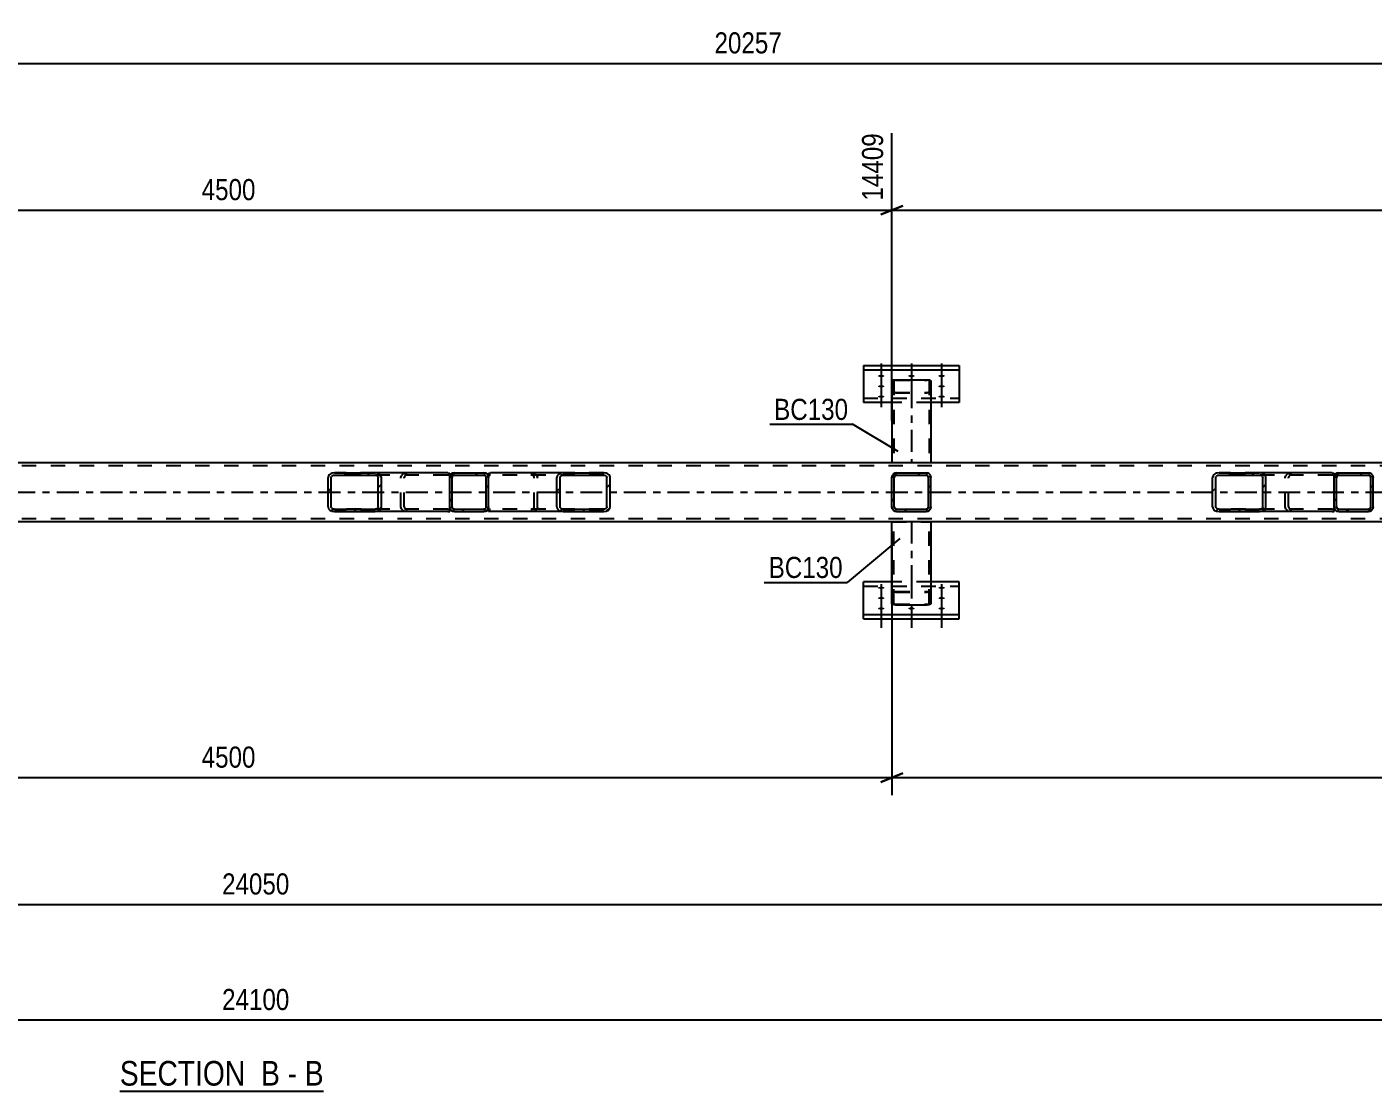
# Model space of a CAD drawing. Header units: millimetres. Extents: x -185 to 1004, y -593 to 248.
# Drawn here: x 360.9 to 543.5, y -398.2 to -253.8 of the extents above; entities that cross this region are included whole.
import ezdxf

# ---------------------------------------------------------------- set-up
doc = ezdxf.new("R2010")
doc.units = ezdxf.units.MM
doc.linetypes.add('DXK_LINE_DOT2', pattern=[3.9198, 1.9599, -1.9599])
doc.linetypes.add('DXK_LINE_DOT3', pattern=[5.9187, 2.979, -0.9799, 0.9799, -0.9799])
doc.styles.add('Arial Narrow', font='ARIALN.TTF', dxfattribs={"height": 0.2})

# ---------------------------------------------------------------- blocks, each defined once
blk = doc.blocks.new('Unknown-761544866-13 - 5101')
at = {"color": 6, "linetype": 'Continuous'}
blk.add_line((373.51, -398.17), (401.16, -398.17), dxfattribs=at)
at = {"color": 0, "linetype": 'Continuous'}
for points in [[(391.62, -397.42), (391.62, -393.92), (373.51, -393.92), (373.51, -397.42)], [(395.22, -397.42), (395.22, -393.92), (392.67, -393.92), (392.67, -397.42)], [(397.55, -397.42), (397.55, -393.92), (396.27, -393.92), (396.27, -397.42)], [(401.16, -397.42), (401.16, -393.92), (398.6, -393.92), (398.6, -397.42)]]:
    blk.add_wipeout(points, dxfattribs=at)
at = {"color": 7, "linetype": 'Continuous', "style": 'Arial Narrow'}
for s, p in [('SECTION ', (373.51, -397.42)), ('B', (392.67, -397.42)), ('B', (398.6, -397.42)), ('-', (396.27, -397.42))]:
    blk.add_text(s, height=3.34, dxfattribs=at).set_placement(p)
blk = doc.blocks.new('Part-761544866-5316 - 5101')
at = {"linetype": 'Continuous'}
h = blk.add_hatch(dxfattribs=at)
h.set_pattern_fill('', scale=0.7, style=0, pattern_type=0)
h.set_pattern_definition([(45, (408.4687, -319.4935), (-1.57154, 1.57154), [])])
h.paths.add_polyline_path([(408.13, -319.54), (408.47, -319.49), (408.75, -319.35), (408.94, -319.15), (409.01, -318.9), (409.01, -314.9), (408.94, -314.66), (408.75, -314.45), (408.47, -314.31), (408.13, -314.26), (402.64, -314.26), (402.31, -314.31), (402.02, -314.45), (401.83, -314.66), (401.76, -314.9), (401.76, -318.9), (401.83, -319.15), (402.02, -319.35), (402.31, -319.49), (402.64, -319.54)])
h.paths.add_polyline_path([(402.47, -319.2), (402.33, -319.13), (402.24, -319.02), (402.2, -318.9), (402.2, -314.9), (402.24, -314.78), (402.33, -314.68), (402.47, -314.61), (402.64, -314.58), (408.13, -314.58), (408.3, -314.61), (408.44, -314.68), (408.54, -314.78), (408.57, -314.9), (408.57, -318.9), (408.54, -319.02), (408.44, -319.13), (408.3, -319.2), (408.13, -319.22), (402.64, -319.22)])
at = {"color": 2, "linetype": 'Continuous'}
for p, q in [((401.83, -314.66), (401.76, -314.9)), ((401.76, -318.9), (401.76, -314.9)), ((402.2, -314.9), (402.24, -314.78)), ((402.2, -318.9), (402.2, -314.9)), ((402.64, -314.26), (402.31, -314.31)), ((402.47, -314.61), (402.64, -314.58)), ((402.64, -314.26), (408.13, -314.26)), ((402.64, -314.58), (408.13, -314.58)), ((418, -314.26), (408.13, -314.26)), ((408.47, -314.31), (408.13, -314.26)), ((408.13, -314.58), (408.3, -314.61)), ((408.54, -314.78), (408.57, -314.9)), ((408.57, -318.9), (408.57, -314.9)), ((409.01, -314.9), (408.94, -314.66)), ((409.01, -318.9), (409.01, -314.9)), ((418, -314.26), (418.26, -314.3)), ((418.26, -314.3), (418.26, -314.31)), ((418.26, -314.31), (418.26, -314.45)), ((418.26, -314.45), (418.26, -314.9)), ((401.76, -318.9), (401.83, -319.15)), ((402.24, -319.02), (402.2, -318.9)), ((402.31, -319.49), (402.64, -319.54)), ((402.64, -319.22), (402.47, -319.2)), ((402.64, -319.22), (408.13, -319.22)), ((402.64, -319.54), (408.13, -319.54)), ((408.3, -319.2), (408.13, -319.22)), ((408.13, -319.54), (408.47, -319.49)), ((418, -319.54), (408.13, -319.54)), ((408.57, -318.9), (408.54, -319.02)), ((408.94, -319.15), (409.01, -318.9)), ((418, -319.54), (418.26, -319.5)), ((418.26, -319.5), (418.26, -318.9))]:
    blk.add_line(p, q, dxfattribs=at)
at = {"color": 7, "linetype": 'DXK_LINE_DOT2'}
for p, q in [((408.13, -314.26), (402.64, -314.26)), ((418, -314.58), (402.64, -314.58)), ((411.64, -314.9), (411.7, -314.66)), ((411.64, -318.9), (411.64, -314.9)), ((412.11, -314.78), (412.07, -314.9)), ((412.07, -318.9), (412.07, -314.9)), ((412.18, -314.31), (412.51, -314.26)), ((412.51, -314.58), (412.35, -314.61)), ((418.17, -314.61), (418, -314.58)), ((418.26, -314.65), (418.17, -314.61)), ((418.26, -314.3), (418.26, -314.3)), ((418.26, -314.45), (418.26, -314.65)), ((418.26, -318.9), (418.26, -314.66)), ((418, -319.22), (402.64, -319.22)), ((408.13, -319.54), (402.64, -319.54)), ((411.7, -319.15), (411.64, -318.9)), ((412.07, -318.9), (412.11, -319.02)), ((412.51, -319.54), (412.18, -319.49)), ((412.35, -319.2), (412.51, -319.22)), ((418, -319.22), (418.17, -319.2)), ((418.17, -319.2), (418.26, -319.15))]:
    blk.add_line(p, q, dxfattribs=at)
at = {"color": 2, "linetype": 'Continuous'}
for centre, radius, start, end in [((402.51, -315.09), 0.802, 104.5547, 147.5895), ((402.57, -314.99), 0.401, 104.5547, 147.5895), ((408.2, -314.99), 0.401, 32.4105, 75.4453), ((408.27, -315.09), 0.802, 32.4105, 75.4453), ((402.51, -318.72), 0.802, 212.4105, 255.4453), ((402.57, -318.81), 0.401, 212.4105, 255.4453), ((408.2, -318.81), 0.401, 284.5547, 327.5895), ((408.27, -318.72), 0.802, 284.5547, 327.5895)]:
    blk.add_arc(centre, radius, start, end, dxfattribs=at)
at = {"color": 7, "linetype": 'DXK_LINE_DOT2'}
for centre, radius, start, end in [((412.38, -315.09), 0.802, 104.5547, 147.5895), ((412.45, -314.99), 0.401, 104.5547, 147.5895), ((412.38, -318.72), 0.802, 212.4105, 255.4453), ((412.45, -318.81), 0.401, 212.4105, 255.4453)]:
    blk.add_arc(centre, radius, start, end, dxfattribs=at)
blk = doc.blocks.new('Part-761544866-5120 - 5101')
at = {"color": 2, "linetype": 'Continuous'}
for p, q in [((859.1, -312.9), (-67.1, -312.9)), ((859.1, -320.9), (-67.1, -320.9))]:
    blk.add_line(p, q, dxfattribs=at)
at = {"color": 7, "linetype": 'DXK_LINE_DOT2'}
for p, q in [((863.9, -313.3), (-67.1, -313.3)), ((863.9, -320.5), (-67.1, -320.5))]:
    blk.add_line(p, q, dxfattribs=at)
at = {"color": 7, "linetype": 'DXK_LINE_DOT3'}
blk.add_line((-67.1, -316.9), (863.9, -316.9), dxfattribs=at)
blk = doc.blocks.new('Part-761544866-5388 - 5101')
at = {"linetype": 'Continuous'}
h = blk.add_hatch(dxfattribs=at)
h.set_pattern_fill('', scale=0.7, style=0, pattern_type=0)
h.set_pattern_definition([(45, (528.4676, -319.4935), (-1.57154, 1.57154), [])])
h.paths.add_polyline_path([(528.13, -319.54), (528.47, -319.49), (528.75, -319.35), (528.94, -319.15), (529.01, -318.9), (529.01, -314.9), (528.94, -314.66), (528.75, -314.45), (528.47, -314.31), (528.13, -314.26), (522.64, -314.26), (522.3, -314.31), (522.02, -314.45), (521.83, -314.66), (521.76, -314.9), (521.76, -318.9), (521.83, -319.15), (522.02, -319.35), (522.3, -319.49), (522.64, -319.54)])
h.paths.add_polyline_path([(522.47, -319.2), (522.33, -319.13), (522.23, -319.02), (522.2, -318.9), (522.2, -314.9), (522.23, -314.78), (522.33, -314.68), (522.47, -314.61), (522.64, -314.58), (528.13, -314.58), (528.3, -314.61), (528.44, -314.68), (528.54, -314.78), (528.57, -314.9), (528.57, -318.9), (528.54, -319.02), (528.44, -319.13), (528.3, -319.2), (528.13, -319.22), (522.64, -319.22)])
at = {"color": 2, "linetype": 'Continuous'}
for p, q in [((521.83, -314.66), (521.76, -314.9)), ((521.76, -318.9), (521.76, -314.9)), ((522.2, -314.9), (522.23, -314.78)), ((522.2, -318.9), (522.2, -314.9)), ((522.64, -314.26), (522.3, -314.31)), ((522.47, -314.61), (522.64, -314.58)), ((522.64, -314.26), (528.13, -314.26)), ((522.64, -314.58), (528.13, -314.58)), ((538, -314.26), (528.13, -314.26)), ((528.47, -314.31), (528.13, -314.26)), ((528.13, -314.58), (528.3, -314.61)), ((528.54, -314.78), (528.57, -314.9)), ((528.57, -318.9), (528.57, -314.9)), ((529.01, -314.9), (528.94, -314.66)), ((529.01, -318.9), (529.01, -314.9)), ((538, -314.26), (538.26, -314.3)), ((538.26, -314.3), (538.26, -314.31)), ((538.26, -314.31), (538.26, -314.45)), ((538.26, -314.45), (538.26, -314.9)), ((521.76, -318.9), (521.83, -319.15)), ((522.23, -319.02), (522.2, -318.9)), ((522.3, -319.49), (522.64, -319.54)), ((522.64, -319.22), (522.47, -319.2)), ((522.64, -319.22), (528.13, -319.22)), ((522.64, -319.54), (528.13, -319.54)), ((528.3, -319.2), (528.13, -319.22)), ((528.13, -319.54), (528.47, -319.49)), ((538, -319.54), (528.13, -319.54)), ((528.57, -318.9), (528.54, -319.02)), ((528.94, -319.15), (529.01, -318.9)), ((538, -319.54), (538.26, -319.5)), ((538.26, -319.5), (538.26, -318.9))]:
    blk.add_line(p, q, dxfattribs=at)
at = {"color": 7, "linetype": 'DXK_LINE_DOT2'}
for p, q in [((528.13, -314.26), (522.64, -314.26)), ((538, -314.58), (522.64, -314.58)), ((531.63, -314.9), (531.7, -314.66)), ((531.63, -318.9), (531.63, -314.9)), ((532.11, -314.78), (532.07, -314.9)), ((532.07, -318.9), (532.07, -314.9)), ((532.18, -314.31), (532.51, -314.26)), ((532.51, -314.58), (532.34, -314.61)), ((538.17, -314.61), (538, -314.58)), ((538.26, -314.65), (538.17, -314.61)), ((538.26, -314.45), (538.26, -314.65)), ((538.26, -318.9), (538.26, -314.66)), ((538, -319.22), (522.64, -319.22)), ((528.13, -319.54), (522.64, -319.54)), ((531.7, -319.15), (531.63, -318.9)), ((532.07, -318.9), (532.11, -319.02)), ((532.51, -319.54), (532.18, -319.49)), ((532.34, -319.2), (532.51, -319.22)), ((538, -319.22), (538.17, -319.2)), ((538.17, -319.2), (538.26, -319.15))]:
    blk.add_line(p, q, dxfattribs=at)
at = {"color": 2, "linetype": 'Continuous'}
for centre, radius, start, end in [((522.51, -315.09), 0.802, 104.5548, 147.5897), ((522.57, -314.99), 0.401, 104.5548, 147.5897), ((528.2, -314.99), 0.401, 32.4103, 75.4452), ((528.27, -315.09), 0.802, 32.4103, 75.4452), ((522.51, -318.72), 0.802, 212.4103, 255.4452), ((522.57, -318.81), 0.401, 212.4103, 255.4452), ((528.2, -318.81), 0.401, 284.5548, 327.5897), ((528.27, -318.72), 0.802, 284.5548, 327.5897)]:
    blk.add_arc(centre, radius, start, end, dxfattribs=at)
at = {"color": 7, "linetype": 'DXK_LINE_DOT2'}
for centre, radius, start, end in [((532.38, -315.09), 0.802, 104.5548, 147.5897), ((532.45, -314.99), 0.401, 104.5548, 147.5897), ((532.38, -318.72), 0.802, 212.4103, 255.4452), ((532.45, -318.81), 0.401, 212.4103, 255.4452)]:
    blk.add_arc(centre, radius, start, end, dxfattribs=at)
blk = doc.blocks.new('Part-761544866-5386 - 5101')
at = {"color": 2, "linetype": 'Continuous'}
for p, q in [((478.26, -332.01), (478.26, -320.9)), ((483.54, -320.9), (483.54, -332.01)), ((478.3, -332.08), (478.26, -332.01)), ((478.4, -332.13), (478.3, -332.08)), ((478.56, -332.17), (478.4, -332.13)), ((478.74, -332.18), (478.56, -332.17)), ((478.74, -332.18), (483.06, -332.18)), ((483.25, -332.17), (483.06, -332.18)), ((483.4, -332.13), (483.25, -332.17)), ((483.51, -332.08), (483.4, -332.13)), ((483.54, -332.01), (483.51, -332.08))]:
    blk.add_line(p, q, dxfattribs=at)
at = {"color": 7, "linetype": 'DXK_LINE_DOT2'}
for p, q in [((478.26, -320.9), (483.54, -320.9)), ((478.5, -332.01), (478.5, -320.9)), ((483.3, -332.01), (483.3, -320.9)), ((478.26, -330.54), (478.3, -330.47)), ((478.3, -330.47), (478.4, -330.42)), ((478.4, -330.42), (478.56, -330.39)), ((478.52, -330.51), (478.5, -330.54)), ((478.57, -330.48), (478.52, -330.51)), ((478.56, -330.39), (478.74, -330.37)), ((478.65, -330.46), (478.57, -330.48)), ((478.74, -330.45), (478.65, -330.46)), ((478.74, -330.37), (483.06, -330.37)), ((478.74, -330.45), (483.06, -330.45)), ((483.06, -330.37), (483.25, -330.39)), ((483.16, -330.46), (483.06, -330.45)), ((483.23, -330.48), (483.16, -330.46)), ((483.23, -330.48), (483.25, -330.49)), ((483.25, -330.39), (483.4, -330.42)), ((483.25, -330.49), (483.29, -330.51)), ((483.3, -330.54), (483.29, -330.51)), ((483.4, -330.42), (483.51, -330.47)), ((483.51, -330.47), (483.54, -330.54)), ((478.5, -332.01), (478.52, -332.05)), ((478.52, -332.05), (478.57, -332.07)), ((478.57, -332.07), (478.65, -332.09)), ((478.65, -332.09), (478.74, -332.1)), ((478.74, -332.1), (483.06, -332.1)), ((483.06, -332.1), (483.16, -332.09)), ((483.16, -332.09), (483.23, -332.07)), ((483.23, -332.07), (483.29, -332.05)), ((483.29, -332.05), (483.3, -332.01))]:
    blk.add_line(p, q, dxfattribs=at)
at = {"color": 7, "linetype": 'DXK_LINE_DOT3'}
blk.add_line((480.9, -320.9), (480.9, -331.28), dxfattribs=at)
blk = doc.blocks.new('Part-761544866-5334 - 5101')
at = {"linetype": 'Continuous'}
h = blk.add_hatch(dxfattribs=at)
h.set_pattern_fill('', scale=0.7, style=0, pattern_type=0)
h.set_pattern_definition([(45, (423.1468, -319.4935), (-1.57154, 1.57154), [])])
h.paths.add_polyline_path([(422.9, -319.54), (423.15, -319.49), (423.35, -319.35), (423.49, -319.15), (423.54, -318.9), (423.54, -314.9), (423.49, -314.66), (423.35, -314.45), (423.15, -314.31), (422.9, -314.26), (418.9, -314.26), (418.66, -314.31), (418.45, -314.45), (418.31, -314.66), (418.26, -314.9), (418.26, -318.9), (418.31, -319.15), (418.45, -319.35), (418.66, -319.49), (418.9, -319.54)])
h.paths.add_polyline_path([(418.78, -319.2), (418.68, -319.13), (418.61, -319.02), (418.58, -318.9), (418.58, -314.9), (418.61, -314.78), (418.68, -314.68), (418.78, -314.61), (418.9, -314.58), (422.9, -314.58), (423.02, -314.61), (423.13, -314.68), (423.2, -314.78), (423.22, -314.9), (423.22, -318.9), (423.2, -319.02), (423.13, -319.13), (423.02, -319.2), (422.9, -319.22), (418.9, -319.22)])
at = {"color": 7, "linetype": 'DXK_LINE_DOT2'}
for p, q in [((418.26, -314.9), (418.31, -314.66)), ((418.26, -318.9), (418.26, -314.9)), ((418.61, -314.78), (418.58, -314.9)), ((418.58, -318.9), (418.58, -314.9)), ((418.66, -314.31), (418.9, -314.26)), ((418.9, -314.58), (418.78, -314.61)), ((418.9, -314.26), (422.9, -314.26)), ((418.9, -314.58), (422.9, -314.58)), ((422.9, -314.26), (423.15, -314.31)), ((423.02, -314.61), (422.9, -314.58)), ((423.22, -314.9), (423.2, -314.78)), ((423.22, -318.9), (423.22, -314.9)), ((423.49, -314.66), (423.54, -314.9)), ((423.54, -318.9), (423.54, -314.9)), ((418.31, -319.15), (418.26, -318.9)), ((418.58, -318.9), (418.61, -319.02)), ((418.9, -319.54), (418.66, -319.49)), ((418.78, -319.2), (418.9, -319.22)), ((418.9, -319.22), (422.9, -319.22)), ((418.9, -319.54), (422.9, -319.54)), ((422.9, -319.22), (423.02, -319.2)), ((423.15, -319.49), (422.9, -319.54)), ((423.2, -319.02), (423.22, -318.9)), ((423.54, -318.9), (423.49, -319.15))]:
    blk.add_line(p, q, dxfattribs=at)
at = {"color": 2, "linetype": 'Continuous'}
for p, q in [((418.31, -314.66), (418.26, -314.9)), ((418.26, -318.9), (418.26, -314.9)), ((418.58, -314.9), (418.61, -314.78)), ((418.58, -318.9), (418.58, -314.9)), ((418.9, -314.26), (418.66, -314.31)), ((418.78, -314.61), (418.9, -314.58)), ((418.9, -314.26), (422.9, -314.26)), ((418.9, -314.58), (422.9, -314.58)), ((423.15, -314.31), (422.9, -314.26)), ((422.9, -314.58), (423.02, -314.61)), ((423.2, -314.78), (423.22, -314.9)), ((423.22, -318.9), (423.22, -314.9)), ((423.54, -314.9), (423.49, -314.66)), ((423.54, -318.9), (423.54, -314.9)), ((418.26, -318.9), (418.31, -319.15)), ((418.61, -319.02), (418.58, -318.9)), ((418.66, -319.49), (418.9, -319.54)), ((418.9, -319.22), (418.78, -319.2)), ((418.9, -319.22), (422.9, -319.22)), ((418.9, -319.54), (422.9, -319.54)), ((423.02, -319.2), (422.9, -319.22)), ((422.9, -319.54), (423.15, -319.49)), ((423.22, -318.9), (423.2, -319.02)), ((423.49, -319.15), (423.54, -318.9))]:
    blk.add_line(p, q, dxfattribs=at)
at = {"color": 7, "linetype": 'DXK_LINE_DOT2'}
for centre, radius, start, end in [((418.9, -314.9), 0.64, 112.5, 157.5), ((418.9, -314.9), 0.32, 112.5, 157.5), ((422.9, -314.9), 0.32, 22.5, 67.5), ((422.9, -314.9), 0.64, 22.5, 67.5), ((418.9, -318.9), 0.64, 202.5, 247.5), ((418.9, -318.9), 0.32, 202.5, 247.5), ((422.9, -318.9), 0.32, 292.5, 337.5), ((422.9, -318.9), 0.64, 292.5, 337.5)]:
    blk.add_arc(centre, radius, start, end, dxfattribs=at)
at = {"color": 2, "linetype": 'Continuous'}
for centre, radius, start, end in [((418.9, -314.9), 0.64, 112.5, 157.5), ((418.9, -314.9), 0.32, 112.5, 157.5), ((422.9, -314.9), 0.32, 22.5, 67.5), ((422.9, -314.9), 0.64, 22.5, 67.5), ((418.9, -318.9), 0.64, 202.5, 247.5), ((418.9, -318.9), 0.32, 202.5, 247.5), ((422.9, -318.9), 0.32, 292.5, 337.5), ((422.9, -318.9), 0.64, 292.5, 337.5)]:
    blk.add_arc(centre, radius, start, end, dxfattribs=at)
blk = doc.blocks.new('Part-761544866-5406 - 5101')
at = {"color": 2, "linetype": 'Continuous'}
for p, q in [((474.4, -334.1), (474.4, -329.05)), ((478.26, -329.05), (474.4, -329.05)), ((487.4, -329.05), (483.54, -329.05)), ((487.4, -334.1), (487.4, -329.05)), ((474.4, -333.5), (487.4, -333.5)), ((474.4, -334.1), (487.4, -334.1))]:
    blk.add_line(p, q, dxfattribs=at)
at = {"color": 7, "linetype": 'DXK_LINE_DOT2'}
for p, q in [((474.4, -329.65), (487.4, -329.65)), ((483.54, -329.05), (478.26, -329.05))]:
    blk.add_line(p, q, dxfattribs=at)
blk = doc.blocks.new('Part-761544866-5376 - 5101')
at = {"linetype": 'Continuous'}
h = blk.add_hatch(dxfattribs=at)
h.set_pattern_fill('', scale=0.7, style=0, pattern_type=0)
h.set_pattern_definition([(45, (439.4984, -319.4935), (-1.57154, 1.57154), [])])
h.paths.add_polyline_path([(439.16, -319.54), (439.5, -319.49), (439.78, -319.35), (439.97, -319.15), (440.04, -318.9), (440.04, -314.9), (439.97, -314.66), (439.78, -314.45), (439.5, -314.31), (439.16, -314.26), (433.67, -314.26), (433.33, -314.31), (433.05, -314.45), (432.86, -314.66), (432.79, -314.9), (432.79, -318.9), (432.86, -319.15), (433.05, -319.35), (433.33, -319.49), (433.67, -319.54)])
h.paths.add_polyline_path([(433.5, -319.2), (433.36, -319.13), (433.27, -319.02), (433.23, -318.9), (433.23, -314.9), (433.27, -314.78), (433.36, -314.68), (433.5, -314.61), (433.67, -314.58), (439.16, -314.58), (439.33, -314.61), (439.47, -314.68), (439.57, -314.78), (439.6, -314.9), (439.6, -318.9), (439.57, -319.02), (439.47, -319.13), (439.33, -319.2), (439.16, -319.22), (433.67, -319.22)])
at = {"color": 2, "linetype": 'Continuous'}
for p, q in [((423.54, -314.3), (423.8, -314.26)), ((423.54, -314.3), (423.54, -314.9)), ((433.67, -314.26), (423.8, -314.26)), ((432.86, -314.66), (432.79, -314.9)), ((432.79, -318.9), (432.79, -314.9)), ((433.23, -314.9), (433.27, -314.78)), ((433.23, -318.9), (433.23, -314.9)), ((433.67, -314.26), (433.33, -314.31)), ((433.5, -314.61), (433.67, -314.58)), ((433.67, -314.26), (439.16, -314.26)), ((433.67, -314.58), (439.16, -314.58)), ((439.5, -314.31), (439.16, -314.26)), ((439.16, -314.58), (439.33, -314.61)), ((439.57, -314.78), (439.6, -314.9)), ((439.6, -318.9), (439.6, -314.9)), ((440.04, -314.9), (439.97, -314.66)), ((440.04, -318.9), (440.04, -314.9)), ((423.54, -319.49), (423.54, -318.9)), ((423.54, -319.5), (423.54, -319.49)), ((423.8, -319.54), (423.54, -319.5)), ((433.67, -319.54), (423.8, -319.54)), ((432.79, -318.9), (432.86, -319.15)), ((433.27, -319.02), (433.23, -318.9)), ((433.33, -319.49), (433.67, -319.54)), ((433.67, -319.22), (433.5, -319.2)), ((433.67, -319.22), (439.16, -319.22)), ((433.67, -319.54), (439.16, -319.54)), ((439.33, -319.2), (439.16, -319.22)), ((439.16, -319.54), (439.5, -319.49)), ((439.6, -318.9), (439.57, -319.02)), ((439.97, -319.15), (440.04, -318.9))]:
    blk.add_line(p, q, dxfattribs=at)
at = {"color": 7, "linetype": 'DXK_LINE_DOT2'}
for p, q in [((423.54, -314.3), (423.54, -314.65)), ((423.63, -314.61), (423.54, -314.65)), ((423.54, -319.35), (423.54, -314.9)), ((423.8, -314.58), (423.63, -314.61)), ((439.16, -314.58), (423.8, -314.58)), ((429.29, -314.26), (429.63, -314.31)), ((429.46, -314.61), (429.29, -314.58)), ((429.73, -314.9), (429.7, -314.78)), ((429.73, -318.9), (429.73, -314.9)), ((430.1, -314.66), (430.17, -314.9)), ((430.17, -318.9), (430.17, -314.9)), ((439.16, -314.26), (433.67, -314.26)), ((423.54, -319.15), (423.63, -319.2)), ((423.63, -319.2), (423.8, -319.22)), ((439.16, -319.22), (423.8, -319.22)), ((429.29, -319.22), (429.46, -319.2)), ((429.63, -319.49), (429.29, -319.54)), ((429.7, -319.02), (429.73, -318.9)), ((430.17, -318.9), (430.1, -319.15)), ((439.16, -319.54), (433.67, -319.54))]:
    blk.add_line(p, q, dxfattribs=at)
for centre, radius, start, end in [((429.36, -314.99), 0.401, 32.4103, 75.4452), ((429.42, -315.09), 0.802, 32.4103, 75.4452), ((429.36, -318.81), 0.401, 284.5548, 327.5897), ((429.42, -318.72), 0.802, 284.5548, 327.5897)]:
    blk.add_arc(centre, radius, start, end, dxfattribs=at)
at = {"color": 2, "linetype": 'Continuous'}
for centre, radius, start, end in [((433.54, -315.09), 0.802, 104.5548, 147.5897), ((433.6, -314.99), 0.401, 104.5548, 147.5897), ((439.23, -314.99), 0.401, 32.4103, 75.4452), ((439.3, -315.09), 0.802, 32.4103, 75.4452), ((433.54, -318.72), 0.802, 212.4103, 255.4452), ((433.6, -318.81), 0.401, 212.4103, 255.4452), ((439.23, -318.81), 0.401, 284.5548, 327.5897), ((439.3, -318.72), 0.802, 284.5548, 327.5897)]:
    blk.add_arc(centre, radius, start, end, dxfattribs=at)
blk = doc.blocks.new('Part-761544866-5379 - 5101')
at = {"linetype": 'Continuous'}
h = blk.add_hatch(dxfattribs=at)
h.set_pattern_fill('', scale=0.7, style=0, pattern_type=0)
h.set_pattern_definition([(45, (543.1456, -319.4935), (-1.57154, 1.57154), [])])
h.paths.add_polyline_path([(542.9, -319.54), (543.15, -319.49), (543.35, -319.35), (543.49, -319.15), (543.54, -318.9), (543.54, -314.9), (543.49, -314.66), (543.35, -314.45), (543.15, -314.31), (542.9, -314.26), (538.9, -314.26), (538.66, -314.31), (538.45, -314.45), (538.31, -314.66), (538.26, -314.9), (538.26, -318.9), (538.31, -319.15), (538.45, -319.35), (538.66, -319.49), (538.9, -319.54)])
h.paths.add_polyline_path([(538.78, -319.2), (538.67, -319.13), (538.61, -319.02), (538.58, -318.9), (538.58, -314.9), (538.61, -314.78), (538.67, -314.68), (538.78, -314.61), (538.9, -314.58), (542.9, -314.58), (543.02, -314.61), (543.13, -314.68), (543.2, -314.78), (543.22, -314.9), (543.22, -318.9), (543.2, -319.02), (543.13, -319.13), (543.02, -319.2), (542.9, -319.22), (538.9, -319.22)])
at = {"color": 7, "linetype": 'DXK_LINE_DOT2'}
for p, q in [((538.26, -314.9), (538.31, -314.66)), ((538.26, -318.9), (538.26, -314.9)), ((538.61, -314.78), (538.58, -314.9)), ((538.58, -318.9), (538.58, -314.9)), ((538.66, -314.31), (538.9, -314.26)), ((538.9, -314.58), (538.78, -314.61)), ((538.9, -314.26), (542.9, -314.26)), ((538.9, -314.58), (542.9, -314.58)), ((542.9, -314.26), (543.15, -314.31)), ((543.02, -314.61), (542.9, -314.58)), ((543.22, -314.9), (543.2, -314.78)), ((543.22, -318.9), (543.22, -314.9)), ((543.49, -314.66), (543.54, -314.9)), ((543.54, -318.9), (543.54, -314.9)), ((538.31, -319.15), (538.26, -318.9)), ((538.58, -318.9), (538.61, -319.02)), ((538.9, -319.54), (538.66, -319.49)), ((538.78, -319.2), (538.9, -319.22)), ((538.9, -319.22), (542.9, -319.22)), ((538.9, -319.54), (542.9, -319.54)), ((542.9, -319.22), (543.02, -319.2)), ((543.15, -319.49), (542.9, -319.54)), ((543.2, -319.02), (543.22, -318.9)), ((543.54, -318.9), (543.49, -319.15))]:
    blk.add_line(p, q, dxfattribs=at)
at = {"color": 2, "linetype": 'Continuous'}
for p, q in [((538.31, -314.66), (538.26, -314.9)), ((538.26, -318.9), (538.26, -314.9)), ((538.58, -314.9), (538.61, -314.78)), ((538.58, -318.9), (538.58, -314.9)), ((538.9, -314.26), (538.66, -314.31)), ((538.78, -314.61), (538.9, -314.58)), ((538.9, -314.26), (542.9, -314.26)), ((538.9, -314.58), (542.9, -314.58)), ((543.15, -314.31), (542.9, -314.26)), ((542.9, -314.58), (543.02, -314.61)), ((543.2, -314.78), (543.22, -314.9)), ((543.22, -318.9), (543.22, -314.9)), ((543.54, -314.9), (543.49, -314.66)), ((543.54, -318.9), (543.54, -314.9)), ((538.26, -318.9), (538.31, -319.15)), ((538.61, -319.02), (538.58, -318.9)), ((538.66, -319.49), (538.9, -319.54)), ((538.9, -319.22), (538.78, -319.2)), ((538.9, -319.22), (542.9, -319.22)), ((538.9, -319.54), (542.9, -319.54)), ((543.02, -319.2), (542.9, -319.22)), ((542.9, -319.54), (543.15, -319.49)), ((543.22, -318.9), (543.2, -319.02)), ((543.49, -319.15), (543.54, -318.9))]:
    blk.add_line(p, q, dxfattribs=at)
at = {"color": 7, "linetype": 'DXK_LINE_DOT2'}
for centre, radius, start, end in [((538.9, -314.9), 0.64, 112.5, 157.5), ((538.9, -314.9), 0.32, 112.5, 157.5), ((542.9, -314.9), 0.32, 22.5, 67.5), ((542.9, -314.9), 0.64, 22.5, 67.5), ((538.9, -318.9), 0.64, 202.5, 247.5), ((538.9, -318.9), 0.32, 202.5, 247.5), ((542.9, -318.9), 0.32, 292.5, 337.5), ((542.9, -318.9), 0.64, 292.5, 337.5)]:
    blk.add_arc(centre, radius, start, end, dxfattribs=at)
at = {"color": 2, "linetype": 'Continuous'}
for centre, radius, start, end in [((538.9, -314.9), 0.64, 112.5, 157.5), ((538.9, -314.9), 0.32, 112.5, 157.5), ((542.9, -314.9), 0.32, 22.5, 67.5), ((542.9, -314.9), 0.64, 22.5, 67.5), ((538.9, -318.9), 0.64, 202.5, 247.5), ((538.9, -318.9), 0.32, 202.5, 247.5), ((542.9, -318.9), 0.32, 292.5, 337.5), ((542.9, -318.9), 0.64, 292.5, 337.5)]:
    blk.add_arc(centre, radius, start, end, dxfattribs=at)
blk = doc.blocks.new('Part-761544866-5380 - 5101')
at = {"linetype": 'Continuous'}
h = blk.add_hatch(dxfattribs=at)
h.set_pattern_fill('', scale=0.7, style=0, pattern_type=0)
h.set_pattern_definition([(45, (483.149, -319.4935), (-1.57154, 1.57154), [])])
h.paths.add_polyline_path([(482.9, -319.54), (483.15, -319.49), (483.36, -319.35), (483.5, -319.15), (483.54, -318.9), (483.54, -314.9), (483.5, -314.66), (483.36, -314.45), (483.15, -314.31), (482.9, -314.26), (478.9, -314.26), (478.66, -314.31), (478.45, -314.45), (478.31, -314.66), (478.26, -314.9), (478.26, -318.9), (478.31, -319.15), (478.45, -319.35), (478.66, -319.49), (478.9, -319.54)])
h.paths.add_polyline_path([(478.78, -319.2), (478.68, -319.13), (478.61, -319.02), (478.58, -318.9), (478.58, -314.9), (478.61, -314.78), (478.68, -314.68), (478.78, -314.61), (478.9, -314.58), (482.9, -314.58), (483.03, -314.61), (483.13, -314.68), (483.2, -314.78), (483.22, -314.9), (483.22, -318.9), (483.2, -319.02), (483.13, -319.13), (483.03, -319.2), (482.9, -319.22), (478.9, -319.22)])
at = {"color": 7, "linetype": 'DXK_LINE_DOT2'}
for p, q in [((478.26, -314.9), (478.31, -314.66)), ((478.26, -318.9), (478.26, -314.9)), ((478.61, -314.78), (478.58, -314.9)), ((478.58, -318.9), (478.58, -314.9)), ((478.66, -314.31), (478.9, -314.26)), ((478.9, -314.58), (478.78, -314.61)), ((478.9, -314.26), (482.9, -314.26)), ((478.9, -314.58), (482.9, -314.58)), ((482.9, -314.26), (483.15, -314.31)), ((483.03, -314.61), (482.9, -314.58)), ((483.22, -314.9), (483.2, -314.78)), ((483.22, -318.9), (483.22, -314.9)), ((483.5, -314.66), (483.54, -314.9)), ((483.54, -318.9), (483.54, -314.9)), ((478.31, -319.15), (478.26, -318.9)), ((478.58, -318.9), (478.61, -319.02)), ((478.9, -319.54), (478.66, -319.49)), ((478.78, -319.2), (478.9, -319.22)), ((478.9, -319.22), (482.9, -319.22)), ((478.9, -319.54), (482.9, -319.54)), ((482.9, -319.22), (483.03, -319.2)), ((483.15, -319.49), (482.9, -319.54)), ((483.2, -319.02), (483.22, -318.9)), ((483.54, -318.9), (483.5, -319.15))]:
    blk.add_line(p, q, dxfattribs=at)
at = {"color": 2, "linetype": 'Continuous'}
for p, q in [((478.31, -314.66), (478.26, -314.9)), ((478.26, -318.9), (478.26, -314.9)), ((478.58, -314.9), (478.61, -314.78)), ((478.58, -318.9), (478.58, -314.9)), ((478.9, -314.26), (478.66, -314.31)), ((478.78, -314.61), (478.9, -314.58)), ((478.9, -314.26), (482.9, -314.26)), ((478.9, -314.58), (482.9, -314.58)), ((483.15, -314.31), (482.9, -314.26)), ((482.9, -314.58), (483.03, -314.61)), ((483.2, -314.78), (483.22, -314.9)), ((483.22, -318.9), (483.22, -314.9)), ((483.54, -314.9), (483.5, -314.66)), ((483.54, -318.9), (483.54, -314.9)), ((478.26, -318.9), (478.31, -319.15)), ((478.61, -319.02), (478.58, -318.9)), ((478.66, -319.49), (478.9, -319.54)), ((478.9, -319.22), (478.78, -319.2)), ((478.9, -319.22), (482.9, -319.22)), ((478.9, -319.54), (482.9, -319.54)), ((483.03, -319.2), (482.9, -319.22)), ((482.9, -319.54), (483.15, -319.49)), ((483.22, -318.9), (483.2, -319.02)), ((483.5, -319.15), (483.54, -318.9))]:
    blk.add_line(p, q, dxfattribs=at)
at = {"color": 7, "linetype": 'DXK_LINE_DOT2'}
for centre, radius, start, end in [((478.9, -314.9), 0.64, 112.5, 157.5), ((478.9, -314.9), 0.32, 112.5, 157.5), ((482.9, -314.9), 0.32, 22.5, 67.5), ((482.9, -314.9), 0.64, 22.5, 67.5), ((478.9, -318.9), 0.64, 202.5, 247.5), ((478.9, -318.9), 0.32, 202.5, 247.5), ((482.9, -318.9), 0.32, 292.5, 337.5), ((482.9, -318.9), 0.64, 292.5, 337.5)]:
    blk.add_arc(centre, radius, start, end, dxfattribs=at)
at = {"color": 2, "linetype": 'Continuous'}
for centre, radius, start, end in [((478.9, -314.9), 0.64, 112.5, 157.5), ((478.9, -314.9), 0.32, 112.5, 157.5), ((482.9, -314.9), 0.32, 22.5, 67.5), ((482.9, -314.9), 0.64, 22.5, 67.5), ((478.9, -318.9), 0.64, 202.5, 247.5), ((478.9, -318.9), 0.32, 202.5, 247.5), ((482.9, -318.9), 0.32, 292.5, 337.5), ((482.9, -318.9), 0.64, 292.5, 337.5)]:
    blk.add_arc(centre, radius, start, end, dxfattribs=at)
blk = doc.blocks.new('Part-761544866-5394 - 5101')
at = {"color": 2, "linetype": 'Continuous'}
for p, q in [((478.26, -301.79), (478.3, -301.73)), ((478.26, -301.79), (478.26, -312.9)), ((478.3, -301.73), (478.4, -301.67)), ((478.4, -301.67), (478.56, -301.64)), ((478.56, -301.64), (478.74, -301.63)), ((478.74, -301.63), (483.06, -301.63)), ((483.06, -301.63), (483.25, -301.64)), ((483.25, -301.64), (483.4, -301.67)), ((483.4, -301.67), (483.51, -301.73)), ((483.51, -301.73), (483.54, -301.79)), ((483.54, -301.79), (483.54, -312.9))]:
    blk.add_line(p, q, dxfattribs=at)
at = {"color": 7, "linetype": 'DXK_LINE_DOT2'}
for p, q in [((478.52, -301.76), (478.5, -301.79)), ((478.5, -301.79), (478.5, -312.9)), ((478.57, -301.73), (478.52, -301.76)), ((478.65, -301.71), (478.57, -301.73)), ((478.74, -301.71), (478.65, -301.71)), ((478.74, -301.71), (483.06, -301.71)), ((483.16, -301.71), (483.06, -301.71)), ((483.23, -301.73), (483.16, -301.71)), ((483.29, -301.76), (483.23, -301.73)), ((483.3, -301.79), (483.29, -301.76)), ((483.3, -301.79), (483.3, -312.9)), ((478.3, -303.33), (478.26, -303.27)), ((478.4, -303.38), (478.3, -303.33)), ((478.56, -303.42), (478.4, -303.38)), ((478.5, -303.27), (478.52, -303.3)), ((478.52, -303.3), (478.57, -303.33)), ((478.74, -303.43), (478.56, -303.42)), ((478.57, -303.33), (478.65, -303.34)), ((478.65, -303.34), (478.74, -303.35)), ((478.74, -303.35), (483.06, -303.35)), ((478.74, -303.43), (483.06, -303.43)), ((483.06, -303.35), (483.16, -303.34)), ((483.25, -303.42), (483.06, -303.43)), ((483.16, -303.34), (483.23, -303.33)), ((483.23, -303.33), (483.25, -303.32)), ((483.25, -303.32), (483.29, -303.3)), ((483.4, -303.38), (483.25, -303.42)), ((483.29, -303.3), (483.3, -303.27)), ((483.51, -303.33), (483.4, -303.38)), ((483.54, -303.27), (483.51, -303.33)), ((483.54, -312.9), (478.26, -312.9))]:
    blk.add_line(p, q, dxfattribs=at)
at = {"color": 7, "linetype": 'DXK_LINE_DOT3'}
blk.add_line((480.9, -302.53), (480.9, -312.9), dxfattribs=at)
blk = doc.blocks.new('Part-761544866-5403 - 5101')
at = {"color": 2, "linetype": 'Continuous'}
for p, q in [((474.4, -299.7), (487.4, -299.7)), ((474.4, -299.7), (474.4, -304.75)), ((474.4, -300.31), (487.4, -300.31)), ((487.4, -299.7), (487.4, -304.75)), ((478.26, -304.75), (474.4, -304.75)), ((487.4, -304.75), (483.54, -304.75))]:
    blk.add_line(p, q, dxfattribs=at)
at = {"color": 7, "linetype": 'DXK_LINE_DOT2'}
for p, q in [((474.4, -304.15), (487.4, -304.15)), ((483.54, -304.75), (478.26, -304.75))]:
    blk.add_line(p, q, dxfattribs=at)
blk = doc.blocks.new('Bolt-761544866-5404 - 5101')
at = {"linetype": 'Continuous'}
for points in [[(476.8, -300.98), (476.9, -300.98), (476.98, -300.99), (477.06, -301), (477.13, -301.03), (477.19, -301.05), (477.22, -301.08), (477.24, -301.11), (477.24, -301.14), (477.22, -301.17), (477.19, -301.2), (477.13, -301.23), (477.06, -301.25), (476.98, -301.26), (476.9, -301.27), (476.8, -301.28), (476.71, -301.27), (476.63, -301.26), (476.55, -301.25), (476.48, -301.23), (476.42, -301.2), (476.39, -301.17), (476.37, -301.14), (476.37, -301.11), (476.39, -301.08), (476.42, -301.05), (476.48, -301.03), (476.55, -301), (476.63, -300.99), (476.71, -300.98)], [(480.9, -300.98), (481, -300.98), (481.08, -300.99), (481.16, -301), (481.23, -301.03), (481.29, -301.05), (481.32, -301.08), (481.34, -301.11), (481.34, -301.14), (481.32, -301.17), (481.29, -301.2), (481.23, -301.23), (481.16, -301.25), (481.08, -301.26), (481, -301.27), (480.9, -301.28), (480.81, -301.27), (480.73, -301.26), (480.65, -301.25), (480.58, -301.23), (480.52, -301.2), (480.49, -301.17), (480.47, -301.14), (480.47, -301.11), (480.49, -301.08), (480.52, -301.05), (480.58, -301.03), (480.65, -301), (480.73, -300.99), (480.81, -300.98)], [(485, -300.98), (485.1, -300.98), (485.18, -300.99), (485.26, -301), (485.33, -301.03), (485.39, -301.05), (485.42, -301.08), (485.44, -301.11), (485.44, -301.14), (485.42, -301.17), (485.39, -301.2), (485.33, -301.23), (485.26, -301.25), (485.18, -301.26), (485.1, -301.27), (485, -301.28), (484.91, -301.27), (484.83, -301.26), (484.75, -301.25), (484.68, -301.23), (484.62, -301.2), (484.59, -301.17), (484.57, -301.14), (484.57, -301.11), (484.59, -301.08), (484.62, -301.05), (484.68, -301.03), (484.75, -301), (484.83, -300.99), (484.91, -300.98)], [(476.8, -302.38), (476.9, -302.38), (476.98, -302.39), (477.06, -302.41), (477.13, -302.43), (477.19, -302.45), (477.22, -302.48), (477.24, -302.51), (477.24, -302.54), (477.22, -302.58), (477.19, -302.6), (477.13, -302.63), (477.06, -302.65), (476.98, -302.67), (476.9, -302.68), (476.8, -302.68), (476.71, -302.68), (476.63, -302.67), (476.55, -302.65), (476.48, -302.63), (476.42, -302.6), (476.39, -302.58), (476.37, -302.54), (476.37, -302.51), (476.39, -302.48), (476.42, -302.45), (476.48, -302.43), (476.55, -302.41), (476.63, -302.39), (476.71, -302.38)], [(485, -302.38), (485.1, -302.38), (485.18, -302.39), (485.26, -302.41), (485.33, -302.43), (485.39, -302.45), (485.42, -302.48), (485.44, -302.51), (485.44, -302.54), (485.42, -302.58), (485.39, -302.6), (485.33, -302.63), (485.26, -302.65), (485.18, -302.67), (485.1, -302.68), (485, -302.68), (484.91, -302.68), (484.83, -302.67), (484.75, -302.65), (484.68, -302.63), (484.62, -302.6), (484.59, -302.58), (484.57, -302.54), (484.57, -302.51), (484.59, -302.48), (484.62, -302.45), (484.68, -302.43), (484.75, -302.41), (484.83, -302.39), (484.91, -302.38)], [(476.8, -303.78), (476.9, -303.78), (476.98, -303.79), (477.06, -303.81), (477.13, -303.83), (477.19, -303.86), (477.22, -303.88), (477.24, -303.92), (477.24, -303.95), (477.22, -303.98), (477.19, -304.01), (477.13, -304.03), (477.06, -304.05), (476.98, -304.07), (476.9, -304.08), (476.8, -304.08), (476.71, -304.08), (476.63, -304.07), (476.55, -304.05), (476.48, -304.03), (476.42, -304.01), (476.39, -303.98), (476.37, -303.95), (476.37, -303.92), (476.39, -303.88), (476.42, -303.86), (476.48, -303.83), (476.55, -303.81), (476.63, -303.79), (476.71, -303.78)], [(485, -303.78), (485.1, -303.78), (485.18, -303.79), (485.26, -303.81), (485.33, -303.83), (485.39, -303.86), (485.42, -303.88), (485.44, -303.92), (485.44, -303.95), (485.42, -303.98), (485.39, -304.01), (485.33, -304.03), (485.26, -304.05), (485.18, -304.07), (485.1, -304.08), (485, -304.08), (484.91, -304.08), (484.83, -304.07), (484.75, -304.05), (484.68, -304.03), (484.62, -304.01), (484.59, -303.98), (484.57, -303.95), (484.57, -303.92), (484.59, -303.88), (484.62, -303.86), (484.68, -303.83), (484.75, -303.81), (484.83, -303.79), (484.91, -303.78)]]:
    blk.add_hatch(color=1, dxfattribs=at).paths.add_polyline_path(points)
at = {"color": 1, "linetype": 'Continuous'}
for p, q in [((476.8, -299.43), (476.8, -302.55)), ((480.9, -299.43), (480.9, -302.55)), ((485, -299.43), (485, -302.55)), ((476.8, -300.84), (476.8, -303.96)), ((485, -300.84), (485, -303.96)), ((476.8, -302.24), (476.8, -305.36)), ((485, -302.24), (485, -305.36))]:
    blk.add_line(p, q, dxfattribs=at)
at = {"color": 1, "linetype": 'DXK_LINE_DOT2'}
blk.add_line((480.9, -302.24), (480.9, -305.36), dxfattribs=at)
blk = doc.blocks.new('Bolt-761544866-5407 - 5101')
at = {"linetype": 'Continuous'}
for points in [[(476.8, -330.02), (476.71, -330.02), (476.63, -330.01), (476.55, -330), (476.48, -329.97), (476.42, -329.95), (476.39, -329.92), (476.37, -329.89), (476.37, -329.86), (476.39, -329.83), (476.42, -329.8), (476.48, -329.77), (476.55, -329.75), (476.63, -329.74), (476.71, -329.73), (476.8, -329.72), (476.9, -329.73), (476.98, -329.74), (477.06, -329.75), (477.13, -329.77), (477.19, -329.8), (477.22, -329.83), (477.24, -329.86), (477.24, -329.89), (477.22, -329.92), (477.19, -329.95), (477.13, -329.97), (477.06, -330), (476.98, -330.01), (476.9, -330.02)], [(485, -330.02), (484.91, -330.02), (484.83, -330.01), (484.75, -330), (484.68, -329.97), (484.62, -329.95), (484.59, -329.92), (484.57, -329.89), (484.57, -329.86), (484.59, -329.83), (484.62, -329.8), (484.68, -329.77), (484.75, -329.75), (484.83, -329.74), (484.91, -329.73), (485, -329.72), (485.1, -329.73), (485.18, -329.74), (485.26, -329.75), (485.33, -329.77), (485.39, -329.8), (485.42, -329.83), (485.44, -329.86), (485.44, -329.89), (485.42, -329.92), (485.39, -329.95), (485.33, -329.97), (485.26, -330), (485.18, -330.01), (485.1, -330.02)], [(476.8, -331.43), (476.71, -331.42), (476.63, -331.41), (476.55, -331.4), (476.48, -331.38), (476.42, -331.35), (476.39, -331.32), (476.37, -331.29), (476.37, -331.26), (476.39, -331.23), (476.42, -331.2), (476.48, -331.17), (476.55, -331.15), (476.63, -331.14), (476.71, -331.13), (476.8, -331.13), (476.9, -331.13), (476.98, -331.14), (477.06, -331.15), (477.13, -331.17), (477.19, -331.2), (477.22, -331.23), (477.24, -331.26), (477.24, -331.29), (477.22, -331.32), (477.19, -331.35), (477.13, -331.38), (477.06, -331.4), (476.98, -331.41), (476.9, -331.42)], [(485, -331.43), (484.91, -331.42), (484.83, -331.41), (484.75, -331.4), (484.68, -331.38), (484.62, -331.35), (484.59, -331.32), (484.57, -331.29), (484.57, -331.26), (484.59, -331.23), (484.62, -331.2), (484.68, -331.17), (484.75, -331.15), (484.83, -331.14), (484.91, -331.13), (485, -331.13), (485.1, -331.13), (485.18, -331.14), (485.26, -331.15), (485.33, -331.17), (485.39, -331.2), (485.42, -331.23), (485.44, -331.26), (485.44, -331.29), (485.42, -331.32), (485.39, -331.35), (485.33, -331.38), (485.26, -331.4), (485.18, -331.41), (485.1, -331.42)], [(476.8, -332.83), (476.71, -332.83), (476.63, -332.82), (476.55, -332.8), (476.48, -332.78), (476.42, -332.75), (476.39, -332.72), (476.37, -332.69), (476.37, -332.66), (476.39, -332.63), (476.42, -332.6), (476.48, -332.58), (476.55, -332.56), (476.63, -332.54), (476.71, -332.53), (476.8, -332.53), (476.9, -332.53), (476.98, -332.54), (477.06, -332.56), (477.13, -332.58), (477.19, -332.6), (477.22, -332.63), (477.24, -332.66), (477.24, -332.69), (477.22, -332.72), (477.19, -332.75), (477.13, -332.78), (477.06, -332.8), (476.98, -332.82), (476.9, -332.83)], [(480.9, -332.83), (480.81, -332.83), (480.73, -332.82), (480.65, -332.8), (480.58, -332.78), (480.52, -332.75), (480.49, -332.72), (480.47, -332.69), (480.47, -332.66), (480.49, -332.63), (480.52, -332.6), (480.58, -332.58), (480.65, -332.56), (480.73, -332.54), (480.81, -332.53), (480.9, -332.53), (481, -332.53), (481.08, -332.54), (481.16, -332.56), (481.23, -332.58), (481.29, -332.6), (481.32, -332.63), (481.34, -332.66), (481.34, -332.69), (481.32, -332.72), (481.29, -332.75), (481.23, -332.78), (481.16, -332.8), (481.08, -332.82), (481, -332.83)], [(485, -332.83), (484.91, -332.83), (484.83, -332.82), (484.75, -332.8), (484.68, -332.78), (484.62, -332.75), (484.59, -332.72), (484.57, -332.69), (484.57, -332.66), (484.59, -332.63), (484.62, -332.6), (484.68, -332.58), (484.75, -332.56), (484.83, -332.54), (484.91, -332.53), (485, -332.53), (485.1, -332.53), (485.18, -332.54), (485.26, -332.56), (485.33, -332.58), (485.39, -332.6), (485.42, -332.63), (485.44, -332.66), (485.44, -332.69), (485.42, -332.72), (485.39, -332.75), (485.33, -332.78), (485.26, -332.8), (485.18, -332.82), (485.1, -332.83)]]:
    blk.add_hatch(color=1, dxfattribs=at).paths.add_polyline_path(points)
at = {"color": 1, "linetype": 'Continuous'}
for p, q in [((476.8, -329.38), (476.8, -332.5)), ((485, -329.38), (485, -332.5)), ((476.8, -330.79), (476.8, -333.91)), ((476.8, -332.19), (476.8, -335.31)), ((480.9, -332.19), (480.9, -335.31)), ((485, -330.79), (485, -333.91)), ((485, -332.19), (485, -335.31))]:
    blk.add_line(p, q, dxfattribs=at)
at = {"color": 1, "linetype": 'DXK_LINE_DOT2'}
blk.add_line((480.9, -329.38), (480.9, -332.5), dxfattribs=at)
blk = doc.blocks.new('StraightDimension-761544866-5555 - 5101')
at = {"color": 7, "linetype": 'Continuous'}
blk.add_line((-81, -388.52), (864.9, -388.52), dxfattribs=at)
at = {"color": 0}
blk.add_wipeout([(397.12, -387.77), (397.12, -383.57), (386.78, -383.57), (386.78, -387.77)], dxfattribs=at)
at = {"color": 3, "style": 'Arial Narrow'}
blk.add_text('24100', height=2.863, dxfattribs=at).set_placement((387.38, -387.17))
blk = doc.blocks.new('StraightDimension-761544866-5481 - 5101')
at = {"color": 7, "linetype": 'Continuous'}
blk.add_line((53.63, -258.71), (863.9, -258.71), dxfattribs=at)
at = {"color": 0}
blk.add_wipeout([(463.93, -257.96), (463.93, -253.76), (453.59, -253.76), (453.59, -257.96)], dxfattribs=at)
at = {"color": 3, "style": 'Arial Narrow'}
blk.add_text('20257', height=2.863, dxfattribs=at).set_placement((454.19, -257.36))
blk = doc.blocks.new('StraightDimension-761544866-9459 - 5101')
at = {"color": 7, "linetype": 'Continuous'}
blk.add_line((-80, -372.84), (863.9, -372.84), dxfattribs=at)
at = {"color": 0}
blk.add_wipeout([(397.12, -372.09), (397.12, -367.89), (386.78, -367.89), (386.78, -372.09)], dxfattribs=at)
at = {"color": 3, "style": 'Arial Narrow'}
blk.add_text('24050', height=2.863, dxfattribs=at).set_placement((387.38, -371.49))
blk = doc.blocks.new('StraightDimension-761544866-5518 - 5101')
at = {"color": 7, "linetype": 'Continuous'}
for p, q in [((478.26, -307.17), (478.26, -268.18)), ((658.26, -309.63), (658.26, -268.18)), ((479.76, -278.02), (476.76, -279.22)), ((478.26, -278.62), (658.26, -278.62)), ((656.76, -279.22), (659.76, -278.02))]:
    blk.add_line(p, q, dxfattribs=at)
at = {"color": 0, "linetype": 'Continuous'}
blk.add_wipeout([(657.66, -267.58), (653.46, -267.58), (653.46, -277.92), (657.66, -277.92)], dxfattribs=at)
at = {"color": 0}
blk.add_wipeout([(572.52, -277.87), (572.52, -273.67), (564.01, -273.67), (564.01, -277.87)], dxfattribs=at)
at = {"color": 3, "linetype": 'Continuous', "style": 'Arial Narrow'}
blk.add_text('18909', height=2.863, rotation=90.0002, dxfattribs=at).set_placement((657.06, -277.32))
at = {"color": 3, "style": 'Arial Narrow'}
blk.add_text('4500', height=2.863, dxfattribs=at).set_placement((564.61, -277.27))
blk = doc.blocks.new('StraightDimension-761544866-5529 - 5101')
at = {"color": 7, "linetype": 'Continuous'}
for p, q in [((478.26, -307.17), (478.26, -268.18)), ((298.26, -307.99), (298.26, -270.01)), ((299.76, -278.02), (296.76, -279.22)), ((298.26, -278.62), (478.26, -278.62)), ((476.76, -279.22), (479.76, -278.02))]:
    blk.add_line(p, q, dxfattribs=at)
at = {"color": 0, "linetype": 'Continuous'}
blk.add_wipeout([(477.66, -267.58), (473.46, -267.58), (473.46, -277.92), (477.66, -277.92)], dxfattribs=at)
at = {"color": 0}
blk.add_wipeout([(392.52, -277.87), (392.52, -273.67), (384.01, -273.67), (384.01, -277.87)], dxfattribs=at)
at = {"color": 3, "linetype": 'Continuous', "style": 'Arial Narrow'}
blk.add_text('14409', height=2.863, rotation=90.0002, dxfattribs=at).set_placement((477.06, -277.32))
at = {"color": 3, "style": 'Arial Narrow'}
blk.add_text('4500', height=2.863, dxfattribs=at).set_placement((384.61, -277.27))
blk = doc.blocks.new('StraightDimension-761544866-5566 - 5101')
at = {"color": 7, "linetype": 'Continuous'}
for p, q in [((478.26, -324.2), (478.26, -358.03)), ((658.26, -325.92), (658.26, -358.03)), ((479.76, -355.03), (476.76, -356.23)), ((478.26, -355.63), (658.26, -355.63)), ((656.76, -356.23), (659.76, -355.03))]:
    blk.add_line(p, q, dxfattribs=at)
at = {"color": 0}
blk.add_wipeout([(572.52, -354.88), (572.52, -350.68), (564.01, -350.68), (564.01, -354.88)], dxfattribs=at)
at = {"color": 3, "style": 'Arial Narrow'}
blk.add_text('4500', height=2.863, dxfattribs=at).set_placement((564.61, -354.28))
blk = doc.blocks.new('StraightDimension-761544866-5577 - 5101')
at = {"color": 7, "linetype": 'Continuous'}
for p, q in [((298.26, -321.9), (298.26, -358.03)), ((478.26, -324.2), (478.26, -358.03)), ((299.76, -355.03), (296.76, -356.23)), ((298.26, -355.63), (478.26, -355.63)), ((476.76, -356.23), (479.76, -355.03))]:
    blk.add_line(p, q, dxfattribs=at)
at = {"color": 0}
blk.add_wipeout([(392.52, -354.88), (392.52, -350.68), (384.01, -350.68), (384.01, -354.88)], dxfattribs=at)
at = {"color": 3, "style": 'Arial Narrow'}
blk.add_text('4500', height=2.863, dxfattribs=at).set_placement((384.61, -354.28))
blk = doc.blocks.new('Mark-761544866-5390 - 5101')
at = {"color": 0}
blk.add_wipeout([(472.33, -307.09), (472.33, -304.09), (462.28, -304.09), (462.28, -307.09)], dxfattribs=at)
blk.add_wipeout([(472.33, -307.09), (472.33, -304.09), (462.28, -304.09), (462.28, -307.09)], dxfattribs=at)
at = {"color": 30, "linetype": 'Continuous'}
for p in [(461.68, -307.69), (479.11, -311.37)]:
    blk.add_line(p, (472.93, -307.69), dxfattribs=at)
at = {"color": 3, "style": 'Arial Narrow'}
blk.add_text('BC130', height=2.863, dxfattribs=at).set_placement((462.28, -307.09))
blk = doc.blocks.new('Mark-761544866-5382 - 5101')
at = {"color": 0}
blk.add_wipeout([(471.59, -328.54), (471.59, -325.54), (461.54, -325.54), (461.54, -328.54)], dxfattribs=at)
blk.add_wipeout([(471.59, -328.54), (471.59, -325.54), (461.54, -325.54), (461.54, -328.54)], dxfattribs=at)
at = {"color": 30, "linetype": 'Continuous'}
for p in [(479.33, -323.17), (460.94, -329.14)]:
    blk.add_line(p, (472.19, -329.14), dxfattribs=at)
at = {"color": 3, "style": 'Arial Narrow'}
blk.add_text('BC130', height=2.863, dxfattribs=at).set_placement((461.54, -328.54))

msp = doc.modelspace()

# ---------------------------------------------------------------- block references
for name in ['Bolt-761544866-5404 - 5101', 'Part-761544866-5403 - 5101', 'Part-761544866-5394 - 5101', 'Part-761544866-5120 - 5101', 'Part-761544866-5316 - 5101', 'Part-761544866-5334 - 5101', 'Part-761544866-5376 - 5101', 'Part-761544866-5380 - 5101', 'Part-761544866-5388 - 5101', 'Part-761544866-5379 - 5101', 'Part-761544866-5386 - 5101', 'Part-761544866-5406 - 5101', 'Bolt-761544866-5407 - 5101', 'Unknown-761544866-13 - 5101']:
    msp.add_blockref(name, (0, 0))

# ---------------------------------------------------------------- next in the draw order: block references
for name in ['StraightDimension-761544866-5481 - 5101', 'StraightDimension-761544866-5555 - 5101']:
    msp.add_blockref(name, (0, 0))

# ---------------------------------------------------------------- next in the draw order: block references
msp.add_blockref('StraightDimension-761544866-9459 - 5101', (0, 0))

# ---------------------------------------------------------------- next in the draw order: block references
for name in ['StraightDimension-761544866-5518 - 5101', 'StraightDimension-761544866-5566 - 5101']:
    msp.add_blockref(name, (0, 0))

# ---------------------------------------------------------------- next in the draw order: block references
for name in ['StraightDimension-761544866-5529 - 5101', 'StraightDimension-761544866-5577 - 5101']:
    msp.add_blockref(name, (0, 0))

# ---------------------------------------------------------------- next in the draw order: block references
for name in ['Mark-761544866-5390 - 5101', 'Mark-761544866-5382 - 5101']:
    msp.add_blockref(name, (0, 0))

doc.saveas('drawing.dxf')
